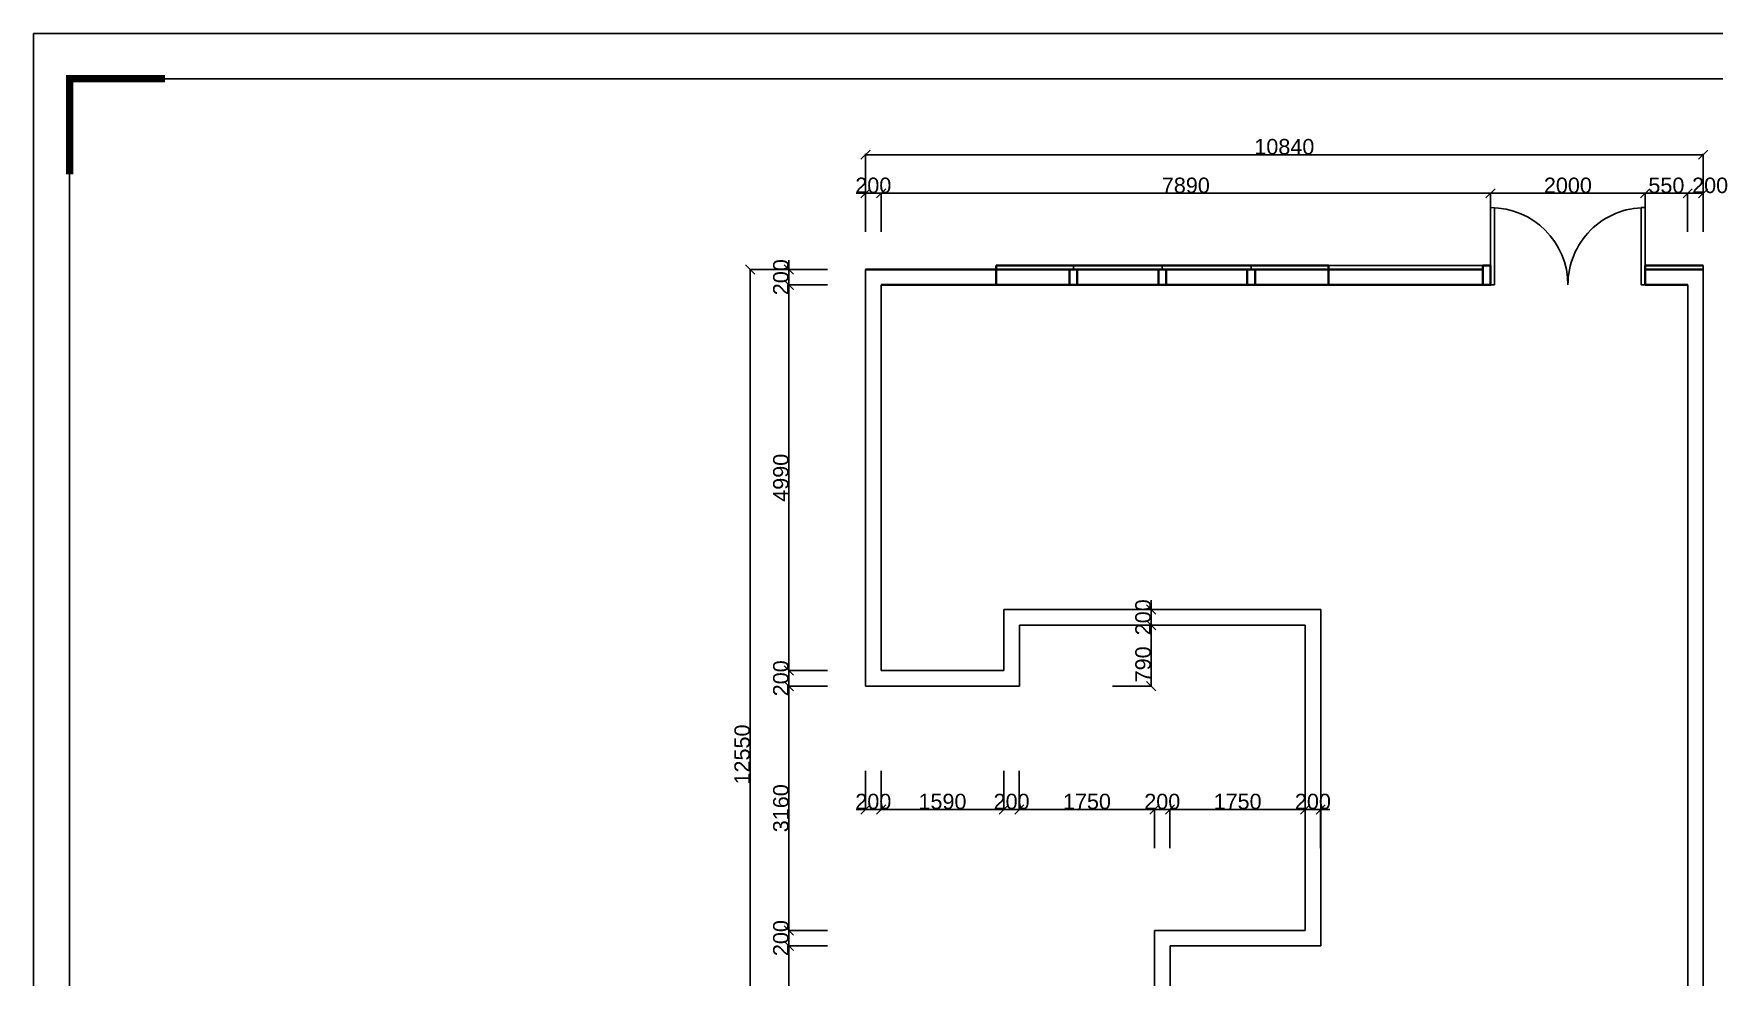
# Model space of a CAD drawing. Header units: inches. Extents: x -17552 to 15107, y -9164 to 13931.
# Drawn here: x -17552 to 4202, y 1722 to 13931 of the extents above; entities that cross this region are included whole.
import ezdxf

# ---------------------------------------------------------------- set-up
doc = ezdxf.new("R2010")
doc.units = ezdxf.units.IN
doc.header["$MEASUREMENT"] = 0
for name, color, linetype in [('B-新增墙体', 7, 'Continuous'), ('DIM', 3, 'Continuous'), ('DOOR', 100, 'Continuous'), ('完整拼图091103--$0$door', 2, 'Continuous'), ('完整拼图091103--$0$WALL', 255, 'Continuous')]:
    doc.layers.add(name, color=color, linetype=linetype)
doc.layers.add('完整拼图091103--$0$A-OPNG-EXTR-FULL', color=143, linetype='Continuous', lineweight=40)
doc.layers.add('完整拼图091103--$0$A-OPNG-INTR-FULL', color=143, linetype='Continuous', lineweight=40)
doc.styles.get("Standard").update_dxf_attribs({"font": 'arial.ttf'})
doc.dimstyles.new('DIM-200MM', dxfattribs={"dimtxt": 200, "dimasz": 120, "dimexe": 10, "dimexo": 10, "dimgap": 0.7, "dimtad": 1, "dimdec": 0, "dimrnd": 5, "dimzin": 1, "dimdsep": 46, "dimtxsty": 'Standard', "dimblk": 'OBLIQUE', "dimcen": 0.5, "dimdle": 1, "dimclrd": 256, "dimclre": 256, "dimclrt": 7, "dimaunit": 1, "dimadec": 0, "dimazin": 0, "dimtfac": 1, "dimtdec": 0, "dimtix": 1, "dimtmove": 2, "dimatfit": 3, "dimfxl": 0, "dimtolj": 1, "dimtzin": 1, "dimarcsym": 0})

# ---------------------------------------------------------------- blocks, each defined once
blk = doc.blocks.new('完整拼图091103--$0$M_Double-Flush - 2000 x 2000mm-82-Level 1-flat-2-flat-14')
at = {"layer": 'DOOR', "color": 3}
for p, q in [((-1000, 200), (-1000, 1200)), ((-950, 200), (-950, 1199)), ((950, 200), (950, 1200)), ((1000, 1200), (950, 1200)), ((1000, 200), (1000, 1200)), ((-1000, 200), (-950, 200)), ((1000, 200), (950, 200))]:
    blk.add_line(p, q, dxfattribs=at)
for centre, start_param, end_param in [((-1000, 200), 3.348245, 4.919041), ((1000, 200), 4.919041, 6.489838)]:
    blk.add_ellipse(centre, major_axis=(-979, 205), ratio=1, start_param=start_param, end_param=end_param, dxfattribs=at)
blk = doc.blocks.new('_Oblique')
at = {"color": 0, "linetype": 'ByBlock', "lineweight": -2}
blk.add_line((-0.5, -0.5), (0.5, 0.5), dxfattribs=at)
blk = doc.blocks.new('*D120')
at = {"layer": 'DEFPOINTS', "color": 0, "transparency": 16777216}
for p in [(-6584, 11865), (-6784, 10129, 0), (-6584, 10129, 0)]:
    blk.add_point(p, dxfattribs=at)
at = {"layer": 'DIM', "lineweight": -2, "transparency": 16777216}
for p, q in [((-6784, 11865), (-6904, 11865)), ((-6784, 11365), (-6784, 11875)), ((-6784, 11865), (-6584, 11865)), ((-6584, 11365), (-6584, 11875)), ((-6584, 11865), (-6464, 11865))]:
    blk.add_line(p, q, dxfattribs=at)
at = {"layer": 'DIM', "lineweight": -2, "transparency": 16777216, "xscale": 120, "yscale": 120, "zscale": 120}
blk.add_blockref('_Oblique', (-6784, 11865), dxfattribs=at)
at = {"layer": 'DIM', "lineweight": -2, "transparency": 16777216, "xscale": 120, "yscale": 120, "zscale": 120, "rotation": 180}
blk.add_blockref('_Oblique', (-6584, 11865), dxfattribs=at)
at = {"layer": 'DIM', "color": 7, "transparency": 16777216, "insert": (-6684, 11967), "char_height": 200, "attachment_point": 5}
blk.add_mtext('\\A1;200', dxfattribs=at)
blk = doc.blocks.new('*D121')
at = {"layer": 'DEFPOINTS', "color": 0, "transparency": 16777216}
for p in [(1306, 11865), (1306, 10680, 0), (-6584, 10129, 0)]:
    blk.add_point(p, dxfattribs=at)
at = {"layer": 'DIM', "lineweight": -2, "transparency": 16777216}
for p, q in [((-6585, 11865), (1307, 11865)), ((-6584, 11365), (-6584, 11875)), ((1306, 11365), (1306, 11875))]:
    blk.add_line(p, q, dxfattribs=at)
at = {"layer": 'DIM', "lineweight": -2, "transparency": 16777216, "xscale": 120, "yscale": 120, "zscale": 120, "rotation": 180}
blk.add_blockref('_Oblique', (-6584, 11865), dxfattribs=at)
at = {"layer": 'DIM', "lineweight": -2, "transparency": 16777216, "xscale": 120, "yscale": 120, "zscale": 120}
blk.add_blockref('_Oblique', (1306, 11865), dxfattribs=at)
at = {"layer": 'DIM', "color": 7, "transparency": 16777216, "insert": (-2639, 11967), "char_height": 200, "attachment_point": 5}
blk.add_mtext('\\A1;7890', dxfattribs=at)
blk = doc.blocks.new('*D122')
at = {"layer": 'DEFPOINTS', "color": 0, "transparency": 16777216}
for p in [(3306, 11865), (1306, 10680, 0), (3306, 10680, 0)]:
    blk.add_point(p, dxfattribs=at)
at = {"layer": 'DIM', "lineweight": -2, "transparency": 16777216}
for p, q in [((1305, 11865), (3307, 11865)), ((1306, 11365), (1306, 11875)), ((3306, 11365), (3306, 11875))]:
    blk.add_line(p, q, dxfattribs=at)
at = {"layer": 'DIM', "lineweight": -2, "transparency": 16777216, "xscale": 120, "yscale": 120, "zscale": 120, "rotation": 180}
blk.add_blockref('_Oblique', (1306, 11865), dxfattribs=at)
at = {"layer": 'DIM', "lineweight": -2, "transparency": 16777216, "xscale": 120, "yscale": 120, "zscale": 120}
blk.add_blockref('_Oblique', (3306, 11865), dxfattribs=at)
at = {"layer": 'DIM', "color": 7, "transparency": 16777216, "insert": (2306, 11967), "char_height": 200, "attachment_point": 5}
blk.add_mtext('\\A1;2000', dxfattribs=at)
blk = doc.blocks.new('*D123')
at = {"layer": 'DEFPOINTS', "color": 0, "transparency": 16777216}
for p in [(3856, 11865), (3306, 10680, 0), (3856, 10525)]:
    blk.add_point(p, dxfattribs=at)
at = {"layer": 'DIM', "lineweight": -2, "transparency": 16777216}
for p, q in [((3305, 11865), (3857, 11865)), ((3306, 11365), (3306, 11875)), ((3856, 11365), (3856, 11875))]:
    blk.add_line(p, q, dxfattribs=at)
at = {"layer": 'DIM', "lineweight": -2, "transparency": 16777216, "xscale": 120, "yscale": 120, "zscale": 120, "rotation": 180}
blk.add_blockref('_Oblique', (3306, 11865), dxfattribs=at)
at = {"layer": 'DIM', "lineweight": -2, "transparency": 16777216, "xscale": 120, "yscale": 120, "zscale": 120}
blk.add_blockref('_Oblique', (3856, 11865), dxfattribs=at)
at = {"layer": 'DIM', "color": 7, "transparency": 16777216, "insert": (3581, 11967), "char_height": 200, "attachment_point": 5}
blk.add_mtext('\\A1;550', dxfattribs=at)
blk = doc.blocks.new('*D124')
at = {"layer": 'DEFPOINTS', "color": 0, "transparency": 16777216}
for p in [(4056, 11865), (3856, 10525), (4056, 10483)]:
    blk.add_point(p, dxfattribs=at)
at = {"layer": 'DIM', "lineweight": -2, "transparency": 16777216}
for p, q in [((3855, 11865), (4057, 11865)), ((3856, 11365), (3856, 11875)), ((4056, 11365), (4056, 11875))]:
    blk.add_line(p, q, dxfattribs=at)
at = {"layer": 'DIM', "lineweight": -2, "transparency": 16777216, "xscale": 120, "yscale": 120, "zscale": 120, "rotation": 180}
blk.add_blockref('_Oblique', (3856, 11865), dxfattribs=at)
at = {"layer": 'DIM', "lineweight": -2, "transparency": 16777216, "xscale": 120, "yscale": 120, "zscale": 120}
blk.add_blockref('_Oblique', (4056, 11865), dxfattribs=at)
at = {"layer": 'DIM', "color": 7, "transparency": 16777216, "insert": (4147, 11967), "char_height": 200, "attachment_point": 5}
blk.add_mtext('\\A1;200', dxfattribs=at)
blk = doc.blocks.new('*D125')
at = {"layer": 'DEFPOINTS', "color": 0, "transparency": 16777216}
for p in [(4056, 12365), (-6784, 10129, 0), (4056, 10129)]:
    blk.add_point(p, dxfattribs=at)
at = {"layer": 'DIM', "lineweight": -2, "transparency": 16777216}
for p, q in [((-6785, 12365), (4057, 12365)), ((-6784, 11865), (-6784, 12375)), ((4056, 11865), (4056, 12375))]:
    blk.add_line(p, q, dxfattribs=at)
at = {"layer": 'DIM', "lineweight": -2, "transparency": 16777216, "xscale": 120, "yscale": 120, "zscale": 120, "rotation": 180}
blk.add_blockref('_Oblique', (-6784, 12365), dxfattribs=at)
at = {"layer": 'DIM', "lineweight": -2, "transparency": 16777216, "xscale": 120, "yscale": 120, "zscale": 120}
blk.add_blockref('_Oblique', (4056, 12365), dxfattribs=at)
at = {"layer": 'DIM', "color": 7, "transparency": 16777216, "insert": (-1364, 12467), "char_height": 200, "attachment_point": 5}
blk.add_mtext('\\A1;10840', dxfattribs=at)
blk = doc.blocks.new('*D126')
at = {"layer": 'DEFPOINTS', "color": 0, "transparency": 16777216}
for p in [(-5937, 10880, 0), (-7778, 10680), (-5937, 10680, 0)]:
    blk.add_point(p, dxfattribs=at)
at = {"layer": 'DIM', "lineweight": -2, "transparency": 16777216}
for p, q in [((-7278, 10880), (-7788, 10880)), ((-7778, 10880), (-7778, 11000)), ((-7778, 10880), (-7778, 10680)), ((-7278, 10680), (-7788, 10680)), ((-7778, 10680), (-7778, 10560))]:
    blk.add_line(p, q, dxfattribs=at)
at = {"layer": 'DIM', "lineweight": -2, "transparency": 16777216, "xscale": 120, "yscale": 120, "zscale": 120}
for p, rotation in [((-7778, 10880), 270), ((-7778, 10680), 90)]:
    blk.add_blockref('_Oblique', p, dxfattribs=dict(at, rotation=rotation))
at = {"layer": 'DIM', "color": 7, "transparency": 16777216, "insert": (-7880, 10780), "char_height": 200, "attachment_point": 5, "rotation": 90}
blk.add_mtext('\\A1;200', dxfattribs=at)
blk = doc.blocks.new('*D127')
at = {"layer": 'DEFPOINTS', "color": 0, "transparency": 16777216}
for p in [(-5937, 10680, 0), (-7778, 5691), (-6584, 5691, 0)]:
    blk.add_point(p, dxfattribs=at)
at = {"layer": 'DIM', "lineweight": -2, "transparency": 16777216}
for p, q in [((-7278, 10680), (-7788, 10680)), ((-7778, 10681), (-7778, 5690)), ((-7278, 5691), (-7788, 5691))]:
    blk.add_line(p, q, dxfattribs=at)
at = {"layer": 'DIM', "lineweight": -2, "transparency": 16777216, "xscale": 120, "yscale": 120, "zscale": 120}
for p, rotation in [((-7778, 10680), 90), ((-7778, 5691), 270)]:
    blk.add_blockref('_Oblique', p, dxfattribs=dict(at, rotation=rotation))
at = {"layer": 'DIM', "color": 7, "transparency": 16777216, "insert": (-7880, 8185), "char_height": 200, "attachment_point": 5, "rotation": 90}
blk.add_mtext('\\A1;4990', dxfattribs=at)
blk = doc.blocks.new('*D128')
at = {"layer": 'DEFPOINTS', "color": 0, "transparency": 16777216}
for p in [(-6584, 5691, 0), (-7778, 5491), (-6583, 5491, 0)]:
    blk.add_point(p, dxfattribs=at)
at = {"layer": 'DIM', "lineweight": -2, "transparency": 16777216}
for p, q in [((-7278, 5691), (-7788, 5691)), ((-7778, 5691), (-7778, 5811)), ((-7778, 5691), (-7778, 5491)), ((-7278, 5491), (-7788, 5491)), ((-7778, 5491), (-7778, 5371))]:
    blk.add_line(p, q, dxfattribs=at)
at = {"layer": 'DIM', "lineweight": -2, "transparency": 16777216, "xscale": 120, "yscale": 120, "zscale": 120}
for p, rotation in [((-7778, 5691), 270), ((-7778, 5491), 90)]:
    blk.add_blockref('_Oblique', p, dxfattribs=dict(at, rotation=rotation))
at = {"layer": 'DIM', "color": 7, "transparency": 16777216, "insert": (-7880, 5591), "char_height": 200, "attachment_point": 5, "rotation": 90}
blk.add_mtext('\\A1;200', dxfattribs=at)
blk = doc.blocks.new('*D129')
at = {"layer": 'DEFPOINTS', "color": 0, "transparency": 16777216}
for p in [(-6784, 5491, 0), (-7778, 2330), (-3043, 2330, 0)]:
    blk.add_point(p, dxfattribs=at)
at = {"layer": 'DIM', "lineweight": -2, "transparency": 16777216}
for p, q in [((-7278, 5491), (-7788, 5491)), ((-7778, 5492), (-7778, 2329)), ((-7278, 2330), (-7788, 2330))]:
    blk.add_line(p, q, dxfattribs=at)
at = {"layer": 'DIM', "lineweight": -2, "transparency": 16777216, "xscale": 120, "yscale": 120, "zscale": 120}
for p, rotation in [((-7778, 5491), 90), ((-7778, 2330), 270)]:
    blk.add_blockref('_Oblique', p, dxfattribs=dict(at, rotation=rotation))
at = {"layer": 'DIM', "color": 7, "transparency": 16777216, "insert": (-7880, 3910), "char_height": 200, "attachment_point": 5, "rotation": 90}
blk.add_mtext('\\A1;3160', dxfattribs=at)
blk = doc.blocks.new('*D130')
at = {"layer": 'DEFPOINTS', "color": 0, "transparency": 16777216}
for p in [(-2516, 2330, 0), (-7778, 2130), (-2516, 2130, 0)]:
    blk.add_point(p, dxfattribs=at)
at = {"layer": 'DIM', "lineweight": -2, "transparency": 16777216}
for p, q in [((-7778, 2330), (-7778, 2450)), ((-7278, 2330), (-7788, 2330)), ((-7778, 2330), (-7778, 2130)), ((-7278, 2130), (-7788, 2130)), ((-7778, 2130), (-7778, 2010))]:
    blk.add_line(p, q, dxfattribs=at)
at = {"layer": 'DIM', "lineweight": -2, "transparency": 16777216, "xscale": 120, "yscale": 120, "zscale": 120}
for p, rotation in [((-7778, 2330), 270), ((-7778, 2130), 90)]:
    blk.add_blockref('_Oblique', p, dxfattribs=dict(at, rotation=rotation))
at = {"layer": 'DIM', "color": 7, "transparency": 16777216, "insert": (-7880, 2230), "char_height": 200, "attachment_point": 5, "rotation": 90}
blk.add_mtext('\\A1;200', dxfattribs=at)
blk = doc.blocks.new('*D131')
at = {"layer": 'DEFPOINTS', "color": 0, "transparency": 16777216}
for p in [(-2844, 2130, 0), (-7778, -1470), (-2844, -1470)]:
    blk.add_point(p, dxfattribs=at)
at = {"layer": 'DIM', "lineweight": -2, "transparency": 16777216}
for p, q in [((-7278, 2130), (-7788, 2130)), ((-7778, 2131), (-7778, -1471)), ((-7278, -1470), (-7788, -1470))]:
    blk.add_line(p, q, dxfattribs=at)
at = {"layer": 'DIM', "lineweight": -2, "transparency": 16777216, "xscale": 120, "yscale": 120, "zscale": 120}
for p, rotation in [((-7778, 2130), 90), ((-7778, -1470), 270)]:
    blk.add_blockref('_Oblique', p, dxfattribs=dict(at, rotation=rotation))
at = {"layer": 'DIM', "color": 7, "transparency": 16777216, "insert": (-7880, 330), "char_height": 200, "attachment_point": 5, "rotation": 90}
blk.add_mtext('\\A1;3600', dxfattribs=at)
blk = doc.blocks.new('*D133')
at = {"layer": 'DEFPOINTS', "color": 0, "transparency": 16777216}
for p in [(-6784, 10880, 0), (-8278, -1670), (-1472, -1670)]:
    blk.add_point(p, dxfattribs=at)
at = {"layer": 'DIM', "lineweight": -2, "transparency": 16777216}
for p, q in [((-7778, 10880), (-8288, 10880)), ((-8278, 10881), (-8278, -1671)), ((-7778, -1670), (-8288, -1670))]:
    blk.add_line(p, q, dxfattribs=at)
at = {"layer": 'DIM', "lineweight": -2, "transparency": 16777216, "xscale": 120, "yscale": 120, "zscale": 120}
for p, rotation in [((-8278, 10880), 90), ((-8278, -1670), 270)]:
    blk.add_blockref('_Oblique', p, dxfattribs=dict(at, rotation=rotation))
at = {"layer": 'DIM', "color": 7, "transparency": 16777216, "insert": (-8380, 4605), "char_height": 200, "attachment_point": 5, "rotation": 90}
blk.add_mtext('\\A1;12550', dxfattribs=at)
blk = doc.blocks.new('*D134')
at = {"layer": 'DEFPOINTS', "color": 0, "transparency": 16777216}
for p in [(-3344, 6480, 0), (-3344, 6280, 0), (-3089, 6280)]:
    blk.add_point(p, dxfattribs=at)
at = {"layer": 'DIM', "lineweight": -2, "transparency": 16777216}
for p, q in [((-3089, 6480), (-3089, 6600)), ((-3334, 6480), (-3079, 6480)), ((-3089, 6480), (-3089, 6280)), ((-3334, 6280), (-3079, 6280)), ((-3089, 6280), (-3089, 6160))]:
    blk.add_line(p, q, dxfattribs=at)
at = {"layer": 'DIM', "lineweight": -2, "transparency": 16777216, "xscale": 120, "yscale": 120, "zscale": 120}
for p, rotation in [((-3089, 6480), 270), ((-3089, 6280), 90)]:
    blk.add_blockref('_Oblique', p, dxfattribs=dict(at, rotation=rotation))
at = {"layer": 'DIM', "color": 7, "transparency": 16777216, "insert": (-3192, 6380), "char_height": 200, "attachment_point": 5, "rotation": 90}
blk.add_mtext('\\A1;200', dxfattribs=at)
blk = doc.blocks.new('*D135')
at = {"layer": 'DEFPOINTS', "color": 0, "transparency": 16777216}
for p in [(-3876, 6280, 0), (-4794, 5491, 0), (-3089, 5491)]:
    blk.add_point(p, dxfattribs=at)
at = {"layer": 'DIM', "lineweight": -2, "transparency": 16777216}
for p, q in [((-3589, 6280), (-3079, 6280)), ((-3089, 6281), (-3089, 5490)), ((-3589, 5491), (-3079, 5491))]:
    blk.add_line(p, q, dxfattribs=at)
at = {"layer": 'DIM', "lineweight": -2, "transparency": 16777216, "xscale": 120, "yscale": 120, "zscale": 120}
for p, rotation in [((-3089, 6280), 90), ((-3089, 5491), 270)]:
    blk.add_blockref('_Oblique', p, dxfattribs=dict(at, rotation=rotation))
at = {"layer": 'DIM', "color": 7, "transparency": 16777216, "insert": (-3192, 5771), "char_height": 200, "attachment_point": 5, "rotation": 90}
blk.add_mtext('\\A1;790', dxfattribs=at)
blk = doc.blocks.new('*D136')
at = {"layer": 'DEFPOINTS', "color": 0, "transparency": 16777216}
for p in [(-6784, 5979, 0), (-6584, 5979, 0), (-6584, 3894)]:
    blk.add_point(p, dxfattribs=at)
at = {"layer": 'DIM', "lineweight": -2, "transparency": 16777216}
for p, q in [((-6784, 4394), (-6784, 3884)), ((-6584, 4394), (-6584, 3884)), ((-6784, 3894), (-6904, 3894)), ((-6784, 3894), (-6584, 3894)), ((-6584, 3894), (-6464, 3894))]:
    blk.add_line(p, q, dxfattribs=at)
at = {"layer": 'DIM', "lineweight": -2, "transparency": 16777216, "xscale": 120, "yscale": 120, "zscale": 120}
blk.add_blockref('_Oblique', (-6784, 3894), dxfattribs=at)
at = {"layer": 'DIM', "lineweight": -2, "transparency": 16777216, "xscale": 120, "yscale": 120, "zscale": 120, "rotation": 180}
blk.add_blockref('_Oblique', (-6584, 3894), dxfattribs=at)
at = {"layer": 'DIM', "color": 7, "transparency": 16777216, "insert": (-6684, 3996), "char_height": 200, "attachment_point": 5}
blk.add_mtext('\\A1;200', dxfattribs=at)
blk = doc.blocks.new('*D137')
at = {"layer": 'DEFPOINTS', "color": 0, "transparency": 16777216}
for p in [(-6584, 5979, 0), (-4994, 5691, 0), (-4994, 3894)]:
    blk.add_point(p, dxfattribs=at)
at = {"layer": 'DIM', "lineweight": -2, "transparency": 16777216}
for p, q in [((-6584, 4394), (-6584, 3884)), ((-4994, 4394), (-4994, 3884)), ((-6585, 3894), (-4993, 3894))]:
    blk.add_line(p, q, dxfattribs=at)
at = {"layer": 'DIM', "lineweight": -2, "transparency": 16777216, "xscale": 120, "yscale": 120, "zscale": 120, "rotation": 180}
blk.add_blockref('_Oblique', (-6584, 3894), dxfattribs=at)
at = {"layer": 'DIM', "lineweight": -2, "transparency": 16777216, "xscale": 120, "yscale": 120, "zscale": 120}
blk.add_blockref('_Oblique', (-4994, 3894), dxfattribs=at)
at = {"layer": 'DIM', "color": 7, "transparency": 16777216, "insert": (-5789, 3996), "char_height": 200, "attachment_point": 5}
blk.add_mtext('\\A1;1590', dxfattribs=at)
blk = doc.blocks.new('*D138')
at = {"layer": 'DEFPOINTS', "color": 0, "transparency": 16777216}
for p in [(-4794, 5885, 0), (-4994, 5691, 0), (-4794, 3894)]:
    blk.add_point(p, dxfattribs=at)
at = {"layer": 'DIM', "lineweight": -2, "transparency": 16777216}
for p, q in [((-4994, 4394), (-4994, 3884)), ((-4794, 4394), (-4794, 3884)), ((-4994, 3894), (-5114, 3894)), ((-4994, 3894), (-4794, 3894)), ((-4794, 3894), (-4674, 3894))]:
    blk.add_line(p, q, dxfattribs=at)
at = {"layer": 'DIM', "lineweight": -2, "transparency": 16777216, "xscale": 120, "yscale": 120, "zscale": 120}
blk.add_blockref('_Oblique', (-4994, 3894), dxfattribs=at)
at = {"layer": 'DIM', "lineweight": -2, "transparency": 16777216, "xscale": 120, "yscale": 120, "zscale": 120, "rotation": 180}
blk.add_blockref('_Oblique', (-4794, 3894), dxfattribs=at)
at = {"layer": 'DIM', "color": 7, "transparency": 16777216, "insert": (-4894, 3996), "char_height": 200, "attachment_point": 5}
blk.add_mtext('\\A1;200', dxfattribs=at)
blk = doc.blocks.new('*D139')
at = {"layer": 'DEFPOINTS', "color": 0, "transparency": 16777216}
for p in [(-4794, 5885, 0), (-3044, 3894), (-3044, 2005, 0)]:
    blk.add_point(p, dxfattribs=at)
at = {"layer": 'DIM', "lineweight": -2, "transparency": 16777216}
for p, q in [((-4794, 4394), (-4794, 3884)), ((-4795, 3894), (-3043, 3894)), ((-3044, 3394), (-3044, 3904))]:
    blk.add_line(p, q, dxfattribs=at)
at = {"layer": 'DIM', "lineweight": -2, "transparency": 16777216, "xscale": 120, "yscale": 120, "zscale": 120, "rotation": 180}
blk.add_blockref('_Oblique', (-4794, 3894), dxfattribs=at)
at = {"layer": 'DIM', "lineweight": -2, "transparency": 16777216, "xscale": 120, "yscale": 120, "zscale": 120}
blk.add_blockref('_Oblique', (-3044, 3894), dxfattribs=at)
at = {"layer": 'DIM', "color": 7, "transparency": 16777216, "insert": (-3919, 3996), "char_height": 200, "attachment_point": 5}
blk.add_mtext('\\A1;1750', dxfattribs=at)
blk = doc.blocks.new('*D140')
at = {"layer": 'DEFPOINTS', "color": 0, "transparency": 16777216}
for p in [(-2844, 3894), (-3044, 2005, 0), (-2844, 1953)]:
    blk.add_point(p, dxfattribs=at)
at = {"layer": 'DIM', "lineweight": -2, "transparency": 16777216}
for p, q in [((-3044, 3894), (-3164, 3894)), ((-3044, 3394), (-3044, 3904)), ((-3044, 3894), (-2844, 3894)), ((-2844, 3394), (-2844, 3904)), ((-2844, 3894), (-2724, 3894))]:
    blk.add_line(p, q, dxfattribs=at)
at = {"layer": 'DIM', "lineweight": -2, "transparency": 16777216, "xscale": 120, "yscale": 120, "zscale": 120}
blk.add_blockref('_Oblique', (-3044, 3894), dxfattribs=at)
at = {"layer": 'DIM', "lineweight": -2, "transparency": 16777216, "xscale": 120, "yscale": 120, "zscale": 120, "rotation": 180}
blk.add_blockref('_Oblique', (-2844, 3894), dxfattribs=at)
at = {"layer": 'DIM', "color": 7, "transparency": 16777216, "insert": (-2944, 3996), "char_height": 200, "attachment_point": 5}
blk.add_mtext('\\A1;200', dxfattribs=at)
blk = doc.blocks.new('*D141')
at = {"layer": 'DEFPOINTS', "color": 0, "transparency": 16777216}
for p in [(-1094, 3894), (-1094, 2682, 0), (-2844, 1953)]:
    blk.add_point(p, dxfattribs=at)
at = {"layer": 'DIM', "lineweight": -2, "transparency": 16777216}
for p, q in [((-2845, 3894), (-1093, 3894)), ((-2844, 3394), (-2844, 3904)), ((-1094, 3394), (-1094, 3904))]:
    blk.add_line(p, q, dxfattribs=at)
at = {"layer": 'DIM', "lineweight": -2, "transparency": 16777216, "xscale": 120, "yscale": 120, "zscale": 120, "rotation": 180}
blk.add_blockref('_Oblique', (-2844, 3894), dxfattribs=at)
at = {"layer": 'DIM', "lineweight": -2, "transparency": 16777216, "xscale": 120, "yscale": 120, "zscale": 120}
blk.add_blockref('_Oblique', (-1094, 3894), dxfattribs=at)
at = {"layer": 'DIM', "color": 7, "transparency": 16777216, "insert": (-1969, 3996), "char_height": 200, "attachment_point": 5}
blk.add_mtext('\\A1;1750', dxfattribs=at)
blk = doc.blocks.new('*D142')
at = {"layer": 'DEFPOINTS', "color": 0, "transparency": 16777216}
for p in [(-894, 3894), (-1094, 2682, 0), (-894, 2622, 0)]:
    blk.add_point(p, dxfattribs=at)
at = {"layer": 'DIM', "lineweight": -2, "transparency": 16777216}
for p, q in [((-1094, 3894), (-1214, 3894)), ((-1094, 3394), (-1094, 3904)), ((-1094, 3894), (-894, 3894)), ((-894, 3394), (-894, 3904)), ((-894, 3894), (-774, 3894))]:
    blk.add_line(p, q, dxfattribs=at)
at = {"layer": 'DIM', "lineweight": -2, "transparency": 16777216, "xscale": 120, "yscale": 120, "zscale": 120}
blk.add_blockref('_Oblique', (-1094, 3894), dxfattribs=at)
at = {"layer": 'DIM', "lineweight": -2, "transparency": 16777216, "xscale": 120, "yscale": 120, "zscale": 120, "rotation": 180}
blk.add_blockref('_Oblique', (-894, 3894), dxfattribs=at)
at = {"layer": 'DIM', "color": 7, "transparency": 16777216, "insert": (-994, 3996), "char_height": 200, "attachment_point": 5}
blk.add_mtext('\\A1;200', dxfattribs=at)
blk = doc.blocks.new('*D150')
at = {"layer": 'DEFPOINTS', "color": 0, "transparency": 16777216}
for p in [(3856, 10680), (5056, 10680), (3543, -1471)]:
    blk.add_point(p, dxfattribs=at)
at = {"layer": 'DIM', "lineweight": -2, "transparency": 16777216}
for p, q in [((4556, 10680), (5066, 10680)), ((5056, -1472), (5056, 10681)), ((4556, -1471), (5066, -1471))]:
    blk.add_line(p, q, dxfattribs=at)
at = {"layer": 'DIM', "lineweight": -2, "transparency": 16777216, "xscale": 120, "yscale": 120, "zscale": 120}
for p, rotation in [((5056, 10680), 90), ((5056, -1471), 270)]:
    blk.add_blockref('_Oblique', p, dxfattribs=dict(at, rotation=rotation))
at = {"layer": 'DIM', "color": 7, "transparency": 16777216, "insert": (4954, 4605), "char_height": 200, "attachment_point": 5, "rotation": 90}
blk.add_mtext('\\A1;12150', dxfattribs=at)
blk = doc.blocks.new('*D151')
at = {"layer": 'DEFPOINTS', "color": 0, "transparency": 16777216}
for p in [(3827, 10930, 0), (5056, 10930), (3856, 10680)]:
    blk.add_point(p, dxfattribs=at)
at = {"layer": 'DIM', "lineweight": -2, "transparency": 16777216}
for p, q in [((4556, 10930), (5066, 10930)), ((5056, 10930), (5056, 11050)), ((5056, 10680), (5056, 10930)), ((4556, 10680), (5066, 10680)), ((5056, 10680), (5056, 10560))]:
    blk.add_line(p, q, dxfattribs=at)
at = {"layer": 'DIM', "lineweight": -2, "transparency": 16777216, "xscale": 120, "yscale": 120, "zscale": 120}
for p, rotation in [((5056, 10930), 270), ((5056, 10680), 90)]:
    blk.add_blockref('_Oblique', p, dxfattribs=dict(at, rotation=rotation))
at = {"layer": 'DIM', "color": 7, "transparency": 16777216, "insert": (4954, 10805), "char_height": 200, "attachment_point": 5, "rotation": 90}
blk.add_mtext('\\A1;250', dxfattribs=at)
blk = doc.blocks.new('*D152')
at = {"layer": 'DEFPOINTS', "color": 0, "transparency": 16777216}
for p in [(4056, 10930, 0), (4056, -1668), (5556, -1668)]:
    blk.add_point(p, dxfattribs=at)
at = {"layer": 'DIM', "lineweight": -2, "transparency": 16777216}
for p, q in [((5056, 10930), (5566, 10930)), ((5556, 10931), (5556, -1669)), ((5056, -1668), (5566, -1668))]:
    blk.add_line(p, q, dxfattribs=at)
at = {"layer": 'DIM', "lineweight": -2, "transparency": 16777216, "xscale": 120, "yscale": 120, "zscale": 120}
for p, rotation in [((5556, 10930), 90), ((5556, -1668), 270)]:
    blk.add_blockref('_Oblique', p, dxfattribs=dict(at, rotation=rotation))
at = {"layer": 'DIM', "color": 7, "transparency": 16777216, "insert": (5454, 4631), "char_height": 200, "attachment_point": 5, "rotation": 90}
blk.add_mtext('\\A1;12595', dxfattribs=at)

msp = doc.modelspace()

# ---------------------------------------------------------------- linework, layer by layer
msp.add_lwpolyline([(-17552.2, -7608.5), (-17552.2, 13931), (13551.8, 13931)])
at = {"const_width": 93.3}
msp.add_lwpolyline([(-17085.6, 12112.8), (-17085.6, 13347.8), (-15850.6, 13347.8)], dxfattribs=at)
msp.add_lwpolyline([(-17085.6, 13347.8), (14640.5, 13347.8), (14640.5, -8580.5), (-17085.6, -8580.5)], close=True)
at = {"layer": 'B-新增墙体', "color": 0, "ltscale": 0.5}
for p, q in [((-6783.5, 5490.6, 0), (-6783.5, 10879.6, 0)), ((-6583.5, 5690.6, 0), (-6583.5, 10679.6, 0))]:
    msp.add_line(p, q, dxfattribs=at)
at = {"layer": 'B-新增墙体', "color": 0, "linetype": 'ByBlock'}
for points in [[(4056.5, -1667.6), (4056.5, 10879.6)], [(3856.5, -1470.6), (3856.5, 10679.6)]]:
    msp.add_lwpolyline(points, dxfattribs=at)
at = {"layer": '完整拼图091103--$0$A-OPNG-INTR-FULL', "color": 0}
for p, q in [((1206.5, 10879.6, 0), (-6783.5, 10879.6, 0)), ((-793.5, 10929.6, 0), (-5093.5, 10929.6, 0)), ((-5093.5, 10929.6, 0), (-5093.5, 10679.6, 0)), ((-793.5, 10929.6, 0), (-793.5, 10679.6, 0)), ((3306.5, 10929.6, 0), (4056.5, 10929.6, 0)), ((3306.5, 10929.6, 0), (3306.5, 10679.6, 0)), ((3306.5, 10879.6, 0), (4056.5, 10879.6, 0)), ((1206.5, 10679.6, 0), (-6583.5, 10679.6, 0)), ((3306.5, 10679.6, 0), (3856.5, 10679.6, -0.1))]:
    msp.add_line(p, q, dxfattribs=at)
at = {"layer": '完整拼图091103--$0$A-OPNG-INTR-FULL', "color": 0, "lineweight": -2}
for p, q in [((-4093.5, 10879.6, 0), (-4093.5, 10929.6, 0)), ((-2943.5, 10879.6, 0), (-2943.5, 10929.6, 0)), ((-1793.5, 10879.6, 0), (-1793.5, 10929.6, 0)), ((4056.5, 10879.6), (4056.5, 10929.6, 0))]:
    msp.add_line(p, q, dxfattribs=at)
at = {"layer": '完整拼图091103--$0$A-OPNG-INTR-FULL', "color": 0, "extrusion": (7.12471e-08, -1.50274e-08, 1), "elevation": -0.1}
for points in [[(-4143.5, 10879.6), (-4043.5, 10879.6), (-4043.5, 10679.6), (-4143.5, 10679.6)], [(-2993.5, 10879.6), (-2893.5, 10879.6), (-2893.5, 10679.6), (-2993.5, 10679.6)], [(-1743.5, 10879.6), (-1843.5, 10879.6), (-1843.5, 10679.6), (-1743.5, 10679.6)], [(1206.5, 10929.6), (1306.5, 10929.6), (1306.5, 10679.6), (1206.5, 10679.6)]]:
    msp.add_lwpolyline(points, close=True, dxfattribs=at)
at = {"layer": '完整拼图091103--$0$door', "color": 0}
msp.add_line((-793.5, 10929.6, 0), (1306.5, 10929.6, 0), dxfattribs=at)
at = {"layer": '完整拼图091103--$0$WALL', "color": 0, "linetype": 'ByBlock'}
for p, q in [((-4993.5, 6479.6, 0), (-893.5, 6479.6, 0)), ((-2843.5, 6479.6, 0), (-893.5, 6479.6, 0)), ((-893.5, 6479.6, 0), (-893.5, 2129.6)), ((-1093.5, 6279.6, 0), (-4793.5, 6279.6, 0)), ((-1093.5, 6279.6, 0), (-1093.5, 2329.6, 0)), ((-1093.5, 2329.6, 0), (-3043.5, 2329.6, 0)), ((-893.5, 2129.6), (-2843.5, 2129.6, 0))]:
    msp.add_line(p, q, dxfattribs=at)
at = {"layer": '完整拼图091103--$0$WALL', "color": 0, "ltscale": 0.5}
for p, q in [((-4993.5, 6479.6, 0), (-4993.5, 5690.6, 0)), ((-4793.5, 6279.6, 0), (-4793.5, 5490.6, 0)), ((-6583.5, 5690.6, 0), (-4993.5, 5690.6, 0)), ((-6783.5, 5490.6, 0), (-4793.5, 5490.6, 0))]:
    msp.add_line(p, q, dxfattribs=at)
at = {"layer": '完整拼图091103--$0$WALL', "color": 0, "linetype": 'ByBlock', "ltscale": 0.5}
for p, q in [((-3043.5, 1029.6), (-3043.5, 2329.6, 0)), ((-2843.5, -1470.4), (-2843.5, 2129.6))]:
    msp.add_line(p, q, dxfattribs=at)

# ---------------------------------------------------------------- block references
at = {"layer": '完整拼图091103--$0$A-OPNG-EXTR-FULL', "color": 0, "extrusion": (7.0669e-08, -1.50274e-08, 1), "rotation": 359.9999998932783}
msp.add_blockref('完整拼图091103--$0$M_Double-Flush - 2000 x 2000mm-82-Level 1-flat-2-flat-14', (2306.5, 10479.6, -0.1), dxfattribs=at)

# ---------------------------------------------------------------- dimensions: what is measured, and where the dimension line sits
at = {"layer": 'DIM'}
for base, p1, p2, picture, middle in [((4056.5, 12364.7), (-6783.5, 10128.6, 0), (4056.5, 10128.6), '*D125', (-1363.5, 12467.5)), ((-6583.5, 11864.7), (-6783.5, 10128.6, 0), (-6583.5, 10128.6, 0), '*D120', (-6683.5, 11967.5)), ((1306.5, 11864.7), (-6583.5, 10128.6, 0), (1306.5, 10679.6, -0.1), '*D121', (-2638.5, 11967.5)), ((3306.5, 11864.7), (1306.5, 10679.6, -0.1), (3306.5, 10679.6, -0.1), '*D122', (2306.5, 11967.5)), ((3856.5, 11864.7), (3306.5, 10679.6, -0.1), (3856.5, 10525.3), '*D123', (3581.5, 11967.5)), ((-6583.5, 3893.5), (-6783.5, 5978.9, 0), (-6583.5, 5978.9, 0), '*D136', (-6683.5, 3996.3)), ((-4993.5, 3893.5), (-6583.5, 5978.9, 0), (-4993.5, 5690.6, 0), '*D137', (-5788.5, 3996.3)), ((-4793.5, 3893.5), (-4993.5, 5690.6, 0), (-4793.5, 5885.1, 0), '*D138', (-4893.5, 3996.3)), ((-3043.5, 3893.5), (-4793.5, 5885.1, 0), (-3043.5, 2005, 0), '*D139', (-3918.5, 3996.3)), ((-2843.5, 3893.5), (-3043.5, 2005, 0), (-2843.5, 1952.9), '*D140', (-2943.5, 3996.3)), ((-1093.5, 3893.5), (-2843.5, 1952.9), (-1093.5, 2681.6, 0), '*D141', (-1968.5, 3996.3)), ((-893.5, 3893.5), (-1093.5, 2681.6, 0), (-893.5, 2622.1, 0), '*D142', (-993.5, 3996.3))]:
    dim = msp.add_linear_dim(base=base, p1=p1, p2=p2, dimstyle='DIM-200MM', dxfattribs=at)
    dim.commit()
    dim.dimension.update_dxf_attribs({"geometry": picture, "text_midpoint": middle})
dim = msp.add_linear_dim(base=(4056.5, 11864.7), p1=(3856.5, 10525.3), p2=(4056.5, 10482.8), dimstyle='DIM-200MM', dxfattribs=at)
dim.commit()
dim.dimension.update_dxf_attribs({"geometry": '*D124', "text_midpoint": (4147, 11967.5), "dimtype": 160})
for base, p1, p2, picture, middle in [((-8277.6, -1670.4), (-6783.5, 10879.6, 0), (-1472.1, -1670.4), '*D133', (-8380.4, 4604.6)), ((-7777.6, 10679.6), (-5937.3, 10879.6, 0), (-5937.3, 10679.6, 0), '*D126', (-7880.4, 10779.6)), ((5056.5, 10929.6), (3856.5, 10679.6), (3827.5, 10929.6, 0), '*D151', (4953.7, 10804.6)), ((5556.5, -1667.6), (4056.5, 10929.6, 0), (4056.5, -1667.6), '*D152', (5453.7, 4631)), ((-7777.6, 5690.6), (-5937.3, 10679.6, 0), (-6583.5, 5690.6, 0), '*D127', (-7880.4, 8185.1)), ((5056.5, 10679.6), (3543.1, -1470.6), (3856.5, 10679.6), '*D150', (4953.7, 4604.5)), ((-3089.4, 6279.6), (-3344, 6479.6, 0), (-3344, 6279.6, 0), '*D134', (-3192.3, 6379.6)), ((-7777.6, 5490.6), (-6583.5, 5690.6, 0), (-6583.1, 5490.6, 0), '*D128', (-7880.4, 5590.6)), ((-7777.6, 2329.6), (-6783.5, 5490.6, 0), (-3043.5, 2329.6, 0), '*D129', (-7880.5, 3910.1)), ((-7777.6, 2129.6), (-2516.1, 2329.6, 0), (-2516.1, 2129.6, 0), '*D130', (-7880.4, 2229.6)), ((-7777.6, -1470.4), (-2843.5, 2129.6, 0), (-2843.5, -1470.4), '*D131', (-7880.5, 329.6))]:
    dim = msp.add_linear_dim(base=base, p1=p1, p2=p2, angle=90, dimstyle='DIM-200MM', dxfattribs=at)
    dim.commit()
    dim.dimension.update_dxf_attribs({"geometry": picture, "text_midpoint": middle})
dim = msp.add_linear_dim(base=(-3089.4, 5490.6), p1=(-3875.7, 6279.6, 0), p2=(-4793.5, 5490.6, 0), angle=90, dimstyle='DIM-200MM', dxfattribs=at)
dim.commit()
dim.dimension.update_dxf_attribs({"geometry": '*D135', "text_midpoint": (-3192.3, 5771), "dimtype": 160})

doc.saveas('drawing.dxf')
